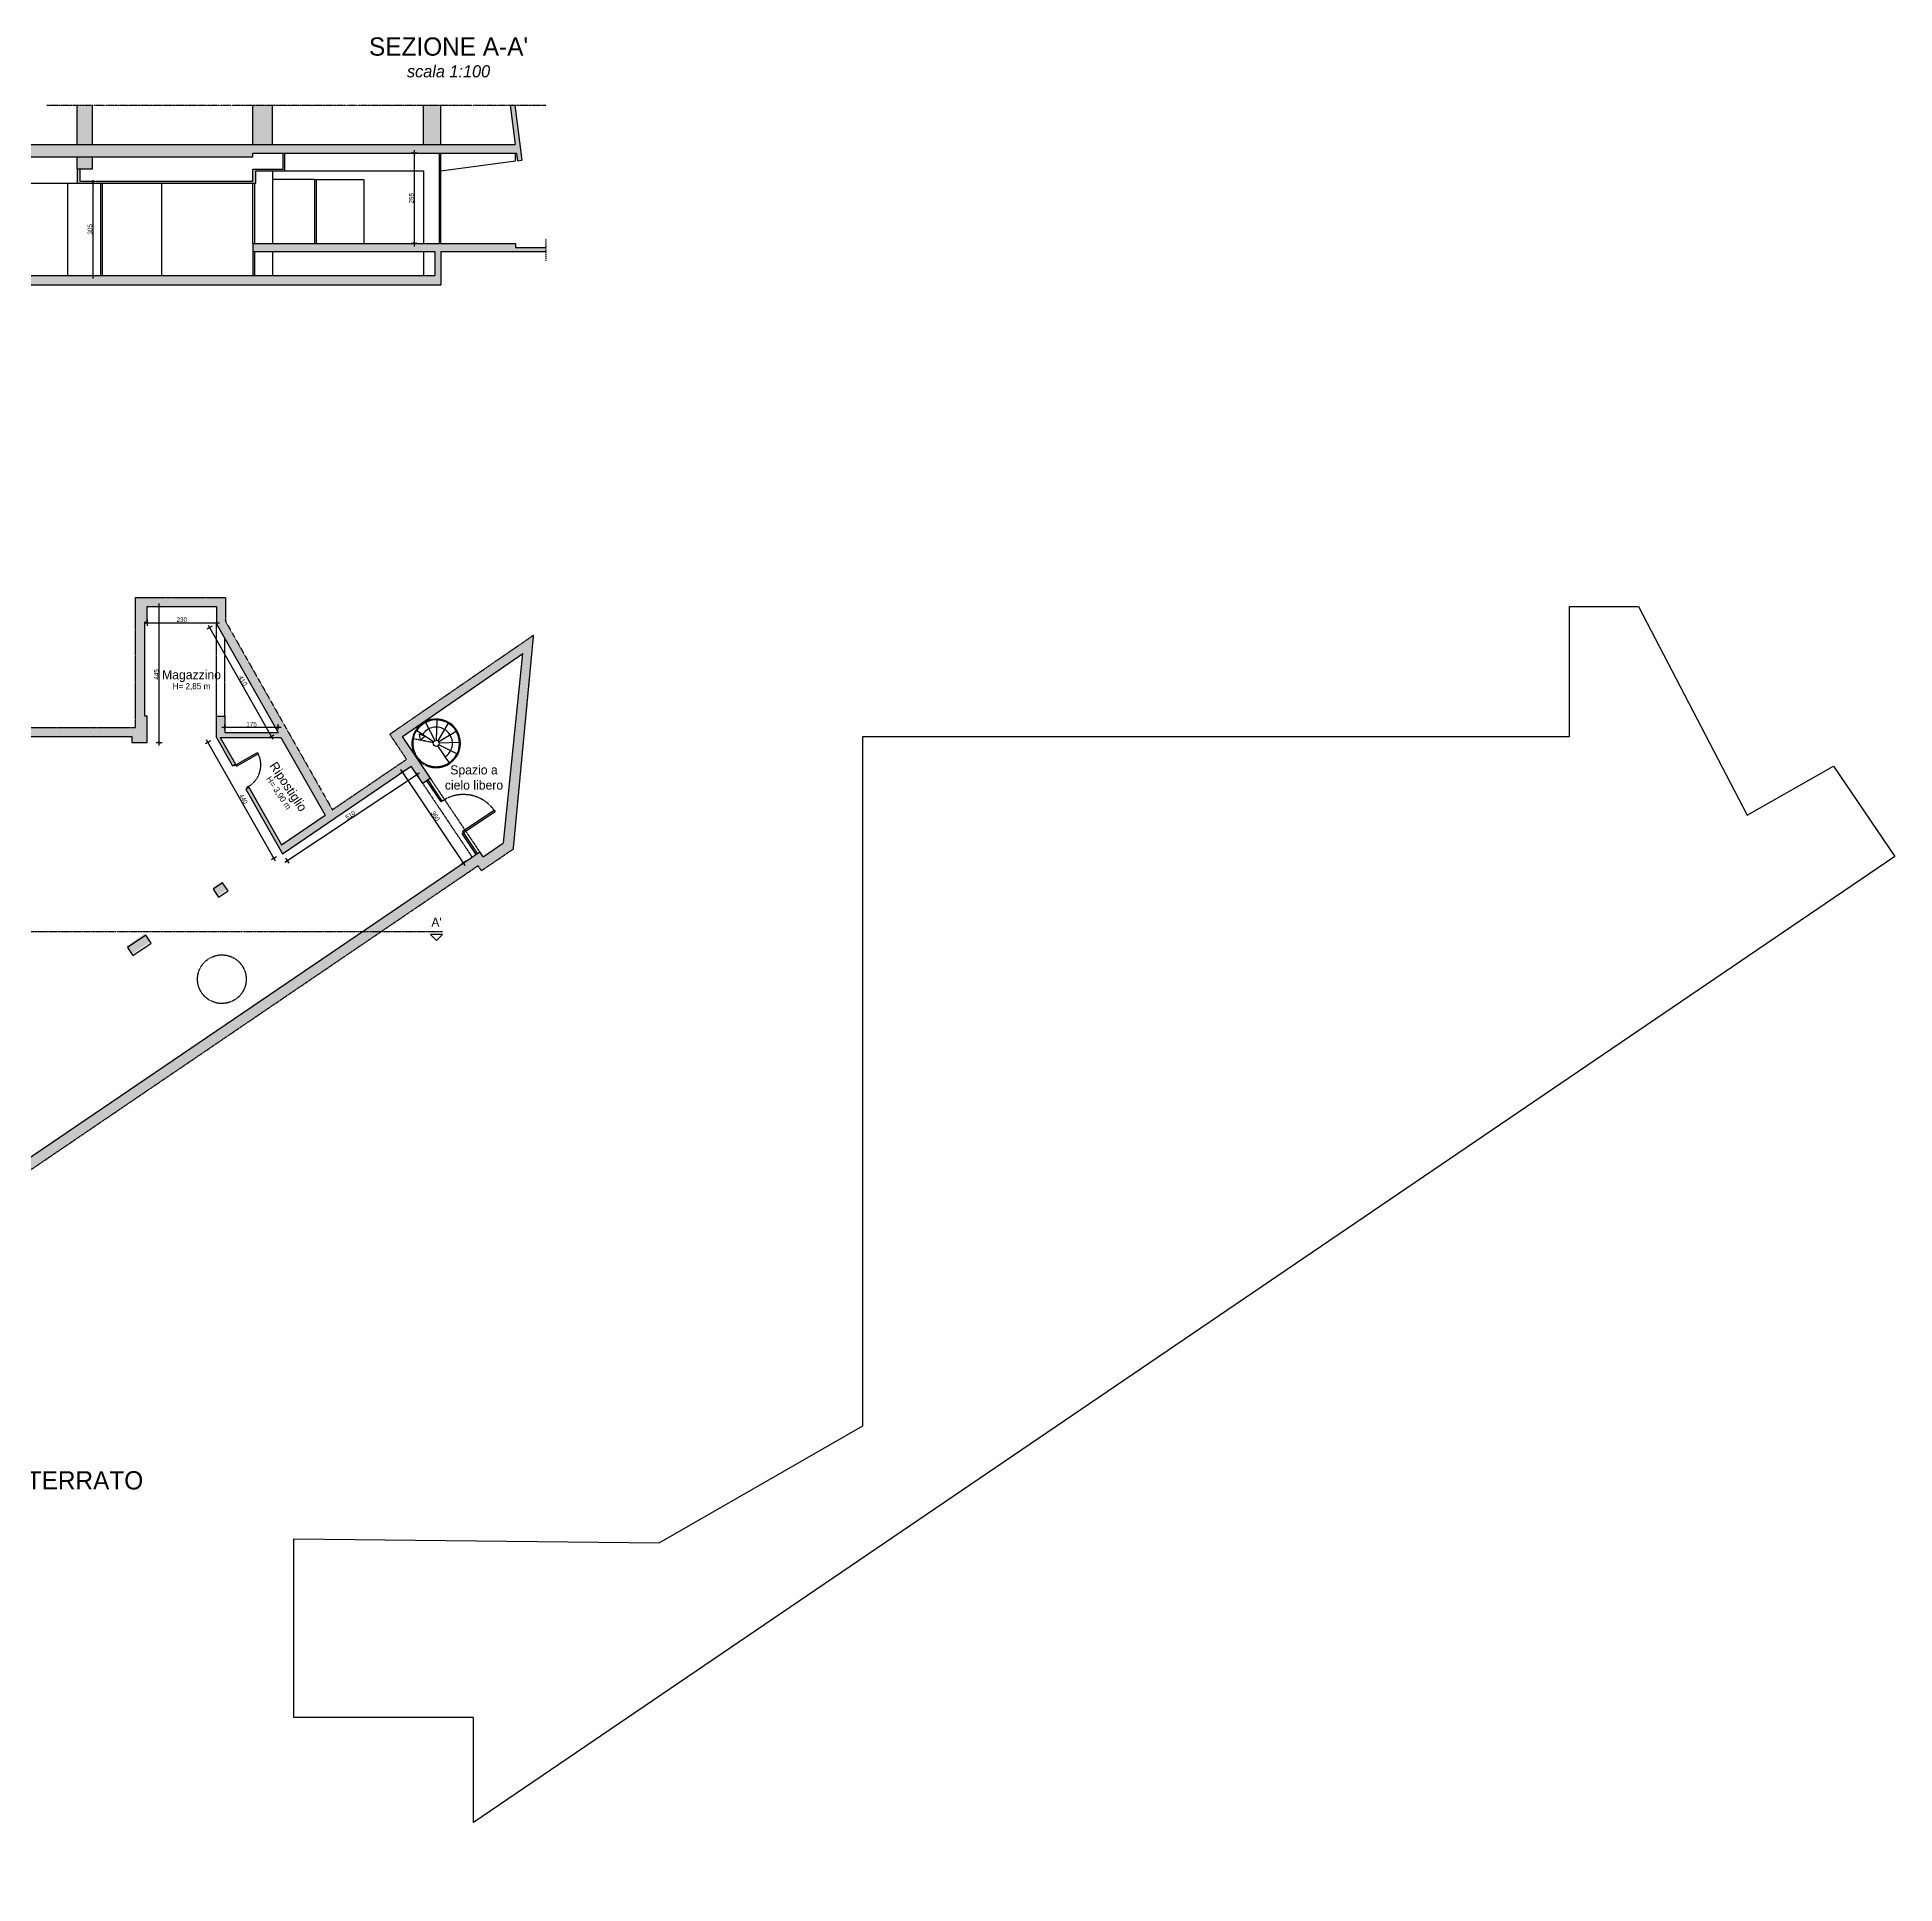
# Model space of a CAD drawing. Header units: millimetres. Extents: x 515 to 43442, y -1882 to 9936.
# Drawn here: x 37328 to 43442, y 76 to 6153 of the extents above; entities that cross this region are included whole.
import ezdxf

# ---------------------------------------------------------------- set-up
doc = ezdxf.new("R2010")
doc.units = ezdxf.units.MM
doc.linetypes.add('35', pattern=[1.5, 0.5, -0.25, 0.5, -0.25])
doc.linetypes.add('DASHDOT2', pattern=[0.5, 0.25, -0.125, 0, -0.125])
doc.layers.get('Defpoints').update_dxf_attribs({"color": 31})
for name, color, linetype in [('CAMP', 5, 'Continuous'), ('INF', 8, 'Continuous'), ('Interni S', 2, 'Continuous'), ('Linee di sezione', 7, 'Continuous'), ('PROS', 9, 'Continuous'), ('Q_100_ESECUTIVO', 3, 'Continuous'), ('SEZ', 170, 'Continuous'), ('Testi', 7, 'Continuous'), ('VOLTE', 8, 'Continuous')]:
    doc.layers.add(name, color=color, linetype=linetype)
doc.layers.add('CAMP sez', color=9, linetype='Continuous', lineweight=15, true_color=0xbdbdbd)
doc.styles.add('T_ESE_q100', font='bahnschrift.ttf', dxfattribs={"height": 15})
doc.dimstyles.new('Quote al 100 arrotondate', dxfattribs={"dimscale": 0, "dimtxt": 15, "dimasz": 8, "dimexe": 10, "dimexo": 10, "dimgap": 2, "dimtad": 1, "dimdec": 0, "dimrnd": 5, "dimzin": 0, "dimdsep": 46, "dimtxsty": 'T_ESE_q100', "dimblk": 'ARCHTICK', "dimcen": 0.09, "dimdle": 10, "dimadec": 0, "dimazin": 0, "dimtfac": 1, "dimtdec": 0, "dimtofl": 0, "dimtmove": 2, "dimatfit": 3, "dimldrblk": 'ARCHTICK', "dimfxl": 10, "dimfxlon": 1, "dimtolj": 1, "dimtzin": 0, "dimlwd": -1, "dimlwe": -1, "dimarcsym": 0})

# ---------------------------------------------------------------- blocks, each defined once
blk = doc.blocks.new('_ArchTick')
at = {"color": 0, "linetype": 'ByBlock', "const_width": 0.15}
blk.add_lwpolyline([(-0.5, -0.5), (0.5, 0.5)], dxfattribs=at)
blk = doc.blocks.new('*D64')
at = {"layer": 'Defpoints', "color": 0, "transparency": 16777216}
for p in [(38569.2, 5771.4), (38599.8, 5771.4), (38599.8, 5474.4)]:
    blk.add_point(p, dxfattribs=at)
at = {"layer": 'Q_100_ESECUTIVO', "color": 0, "transparency": 16777216}
for p, q in [((38579.2, 5771.4), (38559.2, 5771.4)), ((38569.2, 5464.4), (38569.2, 5781.4)), ((38579.2, 5474.4), (38559.2, 5474.4))]:
    blk.add_line(p, q, dxfattribs=at)
at = {"layer": 'Q_100_ESECUTIVO', "color": 0, "transparency": 16777216, "xscale": 8, "yscale": 8, "zscale": 8}
for p, rotation in [((38569.2, 5771.4), 90), ((38569.2, 5474.4), 270)]:
    blk.add_blockref('_ArchTick', p, dxfattribs=dict(at, rotation=rotation))
at = {"layer": 'Q_100_ESECUTIVO', "color": 0, "transparency": 16777216, "insert": (38559.5, 5622.9), "char_height": 15, "attachment_point": 5, "rotation": 90, "style": 'T_ESE_q100'}
blk.add_mtext('\\A1;295', dxfattribs=at)
blk = doc.blocks.new('*D65')
at = {"layer": 'Defpoints', "color": 0, "transparency": 16777216}
for p in [(37459.8, 5672.4), (37427.8, 5368.4), (37511.3, 5368.4)]:
    blk.add_point(p, dxfattribs=at)
at = {"layer": 'Q_100_ESECUTIVO', "color": 0, "transparency": 16777216}
for p, q in [((37501.3, 5672.4), (37521.3, 5672.4)), ((37511.3, 5682.4), (37511.3, 5358.4)), ((37501.3, 5368.4), (37521.3, 5368.4))]:
    blk.add_line(p, q, dxfattribs=at)
at = {"layer": 'Q_100_ESECUTIVO', "color": 0, "transparency": 16777216, "xscale": 8, "yscale": 8, "zscale": 8}
for p, rotation in [((37511.3, 5672.4), 90), ((37511.3, 5368.4), 270)]:
    blk.add_blockref('_ArchTick', p, dxfattribs=dict(at, rotation=rotation))
at = {"layer": 'Q_100_ESECUTIVO', "color": 0, "transparency": 16777216, "insert": (37501.6, 5520.4), "char_height": 15, "attachment_point": 5, "rotation": 90, "style": 'T_ESE_q100'}
blk.add_mtext('\\A1;305', dxfattribs=at)
blk = doc.blocks.new('*D63')
at = {"layer": 'Defpoints', "color": 0, "transparency": 16777216}
for p in [(38530.1, 3734.3), (38559.2, 3753.9), (38759.8, 3454.9)]:
    blk.add_point(p, dxfattribs=at)
at = {"layer": 'Q_100_ESECUTIVO', "color": 0, "transparency": 16777216}
for p, q in [((38538.4, 3739.9), (38521.8, 3728.8)), ((38736.3, 3427.1), (38524.6, 3742.7)), ((38739.1, 3441), (38722.4, 3429.8))]:
    blk.add_line(p, q, dxfattribs=at)
at = {"layer": 'Q_100_ESECUTIVO', "color": 0, "transparency": 16777216, "xscale": 8, "yscale": 8, "zscale": 8}
for p, rotation in [((38530.1, 3734.3), 123.8648941300204), ((38730.8, 3435.4), 303.8648941300205)]:
    blk.add_blockref('_ArchTick', p, dxfattribs=dict(at, rotation=rotation))
at = {"layer": 'Q_100_ESECUTIVO', "color": 0, "transparency": 16777216, "insert": (38638.5, 3590.3), "char_height": 15, "attachment_point": 5, "rotation": 303.86489, "style": 'T_ESE_q100'}
blk.add_mtext('\\A1;360', dxfattribs=at)
blk = doc.blocks.new('*D24')
at = {"layer": 'Defpoints', "color": 0, "transparency": 16777216}
for p in [(38562.4, 3749.2), (38577.5, 3726.5), (38135.8, 3466.1)]:
    blk.add_point(p, dxfattribs=at)
at = {"layer": 'Q_100_ESECUTIVO', "color": 0, "transparency": 16777216}
for p, q in [((38142.5, 3437.8), (38585.8, 3732)), ((38571.9, 3734.8), (38583, 3718.1)), ((38145.3, 3451.7), (38156.4, 3435))]:
    blk.add_line(p, q, dxfattribs=at)
at = {"layer": 'Q_100_ESECUTIVO', "color": 0, "transparency": 16777216, "xscale": 8, "yscale": 8, "zscale": 8}
for p, rotation in [((38577.5, 3726.5), 33.57348692198662), ((38150.9, 3443.3), 213.5734869219866)]:
    blk.add_blockref('_ArchTick', p, dxfattribs=dict(at, rotation=rotation))
at = {"layer": 'Q_100_ESECUTIVO', "color": 0, "transparency": 16777216, "insert": (38358.8, 3593), "char_height": 15, "attachment_point": 5, "rotation": 33.57349, "style": 'T_ESE_q100'}
blk.add_mtext('\\A1;510', dxfattribs=at)
blk = doc.blocks.new('*D55')
at = {"layer": 'Defpoints', "color": 0, "transparency": 16777216}
for p in [(37889.6, 3832.2), (37917.9, 3848.4), (38135.4, 3466.8)]:
    blk.add_point(p, dxfattribs=at)
at = {"layer": 'Q_100_ESECUTIVO', "color": 0, "transparency": 16777216}
for p, q in [((37898.3, 3837.2), (37880.9, 3827.3)), ((38112, 3441.9), (37884.7, 3840.9)), ((38115.8, 3455.6), (38098.4, 3445.7))]:
    blk.add_line(p, q, dxfattribs=at)
at = {"layer": 'Q_100_ESECUTIVO', "color": 0, "transparency": 16777216, "xscale": 8, "yscale": 8, "zscale": 8}
for p, rotation in [((37889.6, 3832.2), 119.6758918305687), ((38107.1, 3450.6), 299.6758918305688)]:
    blk.add_blockref('_ArchTick', p, dxfattribs=dict(at, rotation=rotation))
at = {"layer": 'Q_100_ESECUTIVO', "color": 0, "transparency": 16777216, "insert": (38006.7, 3646.2), "char_height": 15, "attachment_point": 5, "rotation": 299.67589, "style": 'T_ESE_q100'}
blk.add_mtext('\\A1;440', dxfattribs=at)
blk = doc.blocks.new('*D56')
at = {"layer": 'Defpoints', "color": 0, "transparency": 16777216}
for p in [(37689.9, 4279.4), (37729.6, 4279.4), (37689.9, 3832.4)]:
    blk.add_point(p, dxfattribs=at)
at = {"layer": 'Q_100_ESECUTIVO', "color": 0, "transparency": 16777216}
for p, q in [((37729.6, 3822.4), (37729.6, 4289.4)), ((37719.6, 4279.4), (37739.6, 4279.4)), ((37719.6, 3832.4), (37739.6, 3832.4))]:
    blk.add_line(p, q, dxfattribs=at)
at = {"layer": 'Q_100_ESECUTIVO', "color": 0, "transparency": 16777216, "xscale": 8, "yscale": 8, "zscale": 8}
for p, rotation in [((37729.6, 4279.4), 90), ((37729.6, 3832.4), 270)]:
    blk.add_blockref('_ArchTick', p, dxfattribs=dict(at, rotation=rotation))
at = {"layer": 'Q_100_ESECUTIVO', "color": 0, "transparency": 16777216, "insert": (37720.1, 4055.9), "char_height": 15, "attachment_point": 5, "rotation": 90, "style": 'T_ESE_q100'}
blk.add_mtext('\\A1;445', dxfattribs=at)
blk = doc.blocks.new('*D57')
at = {"layer": 'Defpoints', "color": 0, "transparency": 16777216}
for p in [(37689.9, 4279.4), (37917.9, 4279.4), (37917.9, 4226.2)]:
    blk.add_point(p, dxfattribs=at)
at = {"layer": 'Q_100_ESECUTIVO', "color": 0, "transparency": 16777216}
for p, q in [((37679.9, 4226.2), (37927.9, 4226.2)), ((37689.9, 4236.2), (37689.9, 4216.2)), ((37917.9, 4236.2), (37917.9, 4216.2))]:
    blk.add_line(p, q, dxfattribs=at)
at = {"layer": 'Q_100_ESECUTIVO', "color": 0, "transparency": 16777216, "xscale": 8, "yscale": 8, "zscale": 8, "rotation": 180}
blk.add_blockref('_ArchTick', (37689.9, 4226.2), dxfattribs=at)
at = {"layer": 'Q_100_ESECUTIVO', "color": 0, "transparency": 16777216, "xscale": 8, "yscale": 8, "zscale": 8}
blk.add_blockref('_ArchTick', (37917.9, 4226.2), dxfattribs=at)
at = {"layer": 'Q_100_ESECUTIVO', "color": 0, "transparency": 16777216, "insert": (37803.9, 4235.9), "char_height": 15, "attachment_point": 5, "style": 'T_ESE_q100'}
blk.add_mtext('\\A1;230', dxfattribs=at)
blk = doc.blocks.new('*D58')
at = {"layer": 'Defpoints', "color": 0, "transparency": 16777216}
for p in [(37945.9, 3864.4), (38120.9, 3882.7), (38120.9, 3864.4)]:
    blk.add_point(p, dxfattribs=at)
at = {"layer": 'Q_100_ESECUTIVO', "color": 0, "transparency": 16777216}
for p, q in [((37935.9, 3882.7), (38130.9, 3882.7)), ((37945.9, 3874.4), (37945.9, 3892.7)), ((38120.9, 3874.4), (38120.9, 3892.7))]:
    blk.add_line(p, q, dxfattribs=at)
at = {"layer": 'Q_100_ESECUTIVO', "color": 0, "transparency": 16777216, "xscale": 8, "yscale": 8, "zscale": 8, "rotation": 180}
blk.add_blockref('_ArchTick', (37945.9, 3882.7), dxfattribs=at)
at = {"layer": 'Q_100_ESECUTIVO', "color": 0, "transparency": 16777216, "xscale": 8, "yscale": 8, "zscale": 8}
blk.add_blockref('_ArchTick', (38120.9, 3882.7), dxfattribs=at)
at = {"layer": 'Q_100_ESECUTIVO', "color": 0, "transparency": 16777216, "insert": (38033.4, 3892.3), "char_height": 15, "attachment_point": 5, "style": 'T_ESE_q100'}
blk.add_mtext('\\A1;175', dxfattribs=at)
blk = doc.blocks.new('*D59')
at = {"layer": 'Defpoints', "color": 0, "transparency": 16777216}
for p in [(37917.9, 4222.4), (38120.9, 3864.4), (38098, 3851.4)]:
    blk.add_point(p, dxfattribs=at)
at = {"layer": 'Q_100_ESECUTIVO', "color": 0, "transparency": 16777216}
for p, q in [((37903.7, 4214.3), (37886.4, 4204.4)), ((37890.1, 4218.1), (38103, 3842.7)), ((38106.7, 3856.3), (38089.3, 3846.4))]:
    blk.add_line(p, q, dxfattribs=at)
at = {"layer": 'Q_100_ESECUTIVO', "color": 0, "transparency": 16777216, "xscale": 8, "yscale": 8, "zscale": 8}
for p, rotation in [((37895.1, 4209.4), 119.5521224399988), ((38098, 3851.4), 299.5521224399989)]:
    blk.add_blockref('_ArchTick', p, dxfattribs=dict(at, rotation=rotation))
at = {"layer": 'Q_100_ESECUTIVO', "color": 0, "transparency": 16777216, "insert": (38005, 4035.1), "char_height": 15, "attachment_point": 5, "rotation": 299.55212, "style": 'T_ESE_q100'}
blk.add_mtext('\\A1;410', dxfattribs=at)

msp = doc.modelspace()

# ---------------------------------------------------------------- hatches: boundary and pattern name
at = {"layer": 'CAMP sez'}
h = msp.add_hatch(color=256, dxfattribs=at)
h.dxf.hatch_style = 1
h.paths.add_polyline_path([(36877.8, 5759.4), (36869.8, 5759.4), (36869.8, 5680.4), (36777.8, 5680.4), (36777.8, 5672.4), (36877.8, 5672.4)], flags=17)
h.paths.add_polyline_path([(38042.8, 5447.4), (38037.8, 5447.4), (38037.8, 5368.4), (38042.8, 5368.4)], flags=17)
h.paths.add_polyline_path([(36777.8, 5759.4), (36757.8, 5759.4), (36757.8, 5368.4), (36777.8, 5368.4)])
h.paths.add_polyline_path([(38037.8, 5759.4), (38037.8, 5771.4), (38905.2, 5771.4), (38908.5, 5746.3), (38923.4, 5748.3), (38899.7, 5929.4), (38884.6, 5929.4), (38901.5, 5799.4), (33425.6, 5799.4), (33425.6, 5818.4), (33389.4, 5818.4), (33389.4, 5643.4), (33425.6, 5643.4), (33425.6, 5759.4)])
h.paths.add_polyline_path([(33219.9, 5759.4), (33219.9, 5368.4), (33254.5, 5368.4), (33254.5, 5818.4), (33169.9, 5818.4), (33169.9, 5759.4)])
h.paths.add_polyline_path([(38656.8, 5338.4), (38656.8, 5447.4), (39001.8, 5447.4), (39001.8, 5460.4), (38901.8, 5460.4), (38901.8, 5474.4), (38037.8, 5474.4), (38037.8, 5447.4), (38636.8, 5447.4), (38636.8, 5368.4), (33169.9, 5368.4), (33169.9, 5338.4)])
h.paths.add_polyline_path([(34969.3, 5672.4), (35019.3, 5672.4), (35019.3, 5759.4), (34969.3, 5759.4)], flags=17)
h.paths.add_polyline_path([(35542.3, 5759.4), (35492.3, 5759.4), (35492.3, 5672.4), (35542.3, 5672.4)], flags=17)
h.paths.add_polyline_path([(36061.3, 5759.4), (36011.3, 5759.4), (36011.3, 5672.4), (36061.3, 5672.4)], flags=17)
h.paths.add_polyline_path([(36995.8, 5759.4), (36995.8, 5672.4), (37045.8, 5672.4), (37045.8, 5759.4)], flags=17)
h.paths.add_polyline_path([(36586.3, 5759.4), (36536.3, 5759.4), (36536.3, 5672.4), (36586.3, 5672.4)], flags=17)
h.paths.add_polyline_path([(37509.8, 5759.4), (37459.8, 5759.4), (37459.8, 5719.4), (37509.8, 5719.4)], flags=16)
h.paths.add_polyline_path([(37509.8, 5799.4), (37509.8, 5929.4), (37459.8, 5929.4), (37459.8, 5799.4)], flags=16)
h.paths.add_polyline_path([(38102.8, 5929.4), (38037.8, 5929.4), (38037.8, 5799.4), (38102.8, 5799.4)], flags=17)
h.paths.add_polyline_path([(38656.8, 5929.4), (38599.8, 5929.4), (38599.8, 5799.4), (38656.8, 5799.4)], flags=17)
h.paths.add_polyline_path([(38137.8, 5718.4), (38037.8, 5718.4), (38037.8, 5679.4), (37467.8, 5679.4), (37467.8, 5719.4), (37459.8, 5719.4), (37459.8, 5672.4), (38047.8, 5672.4), (38047.8, 5713.4), (38142.8, 5713.4), (38142.8, 5771.4), (38137.8, 5771.4)], flags=17)
h = msp.add_hatch(color=256, dxfattribs=at)
h.dxf.hatch_style = 1
h.paths.add_polyline_path([(35363.9, 1722.4), (35343.9, 1722.4), (35343.9, 1592.8), (35120.7, 1441.1), (35132, 1424.5), (35363.9, 1582.2)], flags=17)
h.paths.add_polyline_path([(35099.7, 1402.6), (35088.4, 1419.3), (34693.9, 1220.7), (34693.9, 1198.4)], flags=17)
h.paths.add_polyline_path([(34693.9, 1271.4), (34579.9, 1271.4), (34579.9, 1244.4), (34584.9, 1244.4), (34584.9, 1225.4), (34579.9, 1225.4), (34579.9, 1198.4), (34693.9, 1198.4)], flags=17)
h.paths.add_polyline_path([(34693.9, 2843.4), (34579.9, 2843.4), (34579.9, 2816.4), (34584.9, 2816.4), (34584.9, 2797.4), (34579.9, 2797.4), (34579.9, 2770.4), (34693.9, 2770.4)], flags=17)
h.paths.add_polyline_path([(34693.9, 2319.4), (34579.9, 2319.4), (34579.9, 2292.4), (34584.9, 2292.4), (34584.9, 2273.4), (34579.9, 2273.4), (34579.9, 2246.4), (34693.9, 2246.4)], flags=17)
h.paths.add_polyline_path([(34693.9, 1795.4), (34579.9, 1795.4), (34579.9, 1768.4), (34584.9, 1768.4), (34584.9, 1749.4), (34579.9, 1749.4), (34579.9, 1722.4), (34693.9, 1722.4)], flags=17)
h.paths.add_polyline_path([(35363.9, 1895.9), (35343.9, 1895.9), (35343.9, 1742.4), (34693.9, 1742.4), (34693.9, 1722.4), (35363.9, 1722.4)], flags=17)
h.paths.add_polyline_path([(35363.9, 2419.9), (35343.9, 2419.9), (35343.9, 2145.9), (35363.9, 2145.9)], flags=17)
h.paths.add_polyline_path([(35363.9, 3851.4), (35343.9, 3851.4), (35343.9, 3607.9), (35363.9, 3607.9)], flags=17)
h.paths.add_polyline_path([(35363.9, 3357.9), (35343.9, 3357.9), (35343.9, 3193.9), (35363.9, 3193.9)], flags=17)
h.paths.add_polyline_path([(35363.9, 2943.9), (35343.9, 2943.9), (35343.9, 2669.9), (35363.9, 2669.9)], flags=17)
h.paths.add_polyline_path([(34083.9, 3674.4), (33464.9, 3674.4), (33464.9, 3663.4), (33915.9, 3663.4), (33915.9, 3463.4), (33825.9, 3463.4), (33825.9, 3460.4), (33910.9, 3460.4), (33910.9, 3454.4), (33825.9, 3454.4), (33825.9, 3451.4), (33915.9, 3451.4), (33915.9, 3309.4), (33825.9, 3309.4), (33825.9, 3304.9), (33915.9, 3304.9), (33915.9, 3298.9), (33825.9, 3298.9), (33825.9, 3294.4), (33925.9, 3294.4), (33925.9, 3357.4), (34018.9, 3357.4), (34018.9, 3367.4), (33925.9, 3367.4), (33925.9, 3515.4), (33928.9, 3515.4), (33928.9, 3526.4), (33925.9, 3526.4), (33925.9, 3663.4), (34072.9, 3663.4), (34072.9, 3526.4), (34003.9, 3526.4), (34003.9, 3515.4), (34072.9, 3515.4), (34072.9, 3506.4), (34078.9, 3506.4), (34078.9, 3511.4), (34083.9, 3511.4)], flags=17)
h.paths.add_polyline_path([(33735.9, 3463.4), (33710.9, 3463.4), (33710.9, 3663.4), (33695.9, 3663.4), (33695.9, 3414.1), (33711, 3414.2), (33698.9, 3414.6), (33710.9, 3414.1), (33710.9, 3451.4), (33735.9, 3451.4)], flags=16)
h.paths.add_polyline_path([(33715.4, 4657.4), (33695.4, 4657.4), (33695.4, 4259.4), (33715.4, 4259.4)], flags=17)
h.paths.add_polyline_path([(33735.4, 4259.4), (33675.4, 4259.4), (33675.4, 4239.4), (33735.4, 4239.4)], flags=17)
h.paths.add_polyline_path([(33585.4, 4259.4), (33472.9, 4259.4), (33472.9, 4239.4), (33585.4, 4239.4)], flags=17)
h.paths.add_polyline_path([(33852.9, 4259.4), (33825.4, 4259.4), (33825.4, 4239.4), (33852.9, 4239.4)], flags=17)
h.paths.add_polyline_path([(33254.9, 682.4), (32919.9, 682.4), (32919.9, 647.4), (33219.9, 647.4), (33219.9, 489.5), (33254.9, 489.5), (33254.9, 557.4), (33257.9, 557.4), (33257.9, 567.4), (33254.9, 567.4)])
h.paths.add_polyline_path([(34693.9, 3367.4), (34579.9, 3367.4), (34579.9, 3340.4), (34584.9, 3340.4), (34584.9, 3321.4), (34579.9, 3321.4), (34579.9, 3294.4), (34693.9, 3294.4)], flags=17)
h.paths.add_polyline_path([(34112.9, 3669.4), (34107.9, 3669.4), (34107.9, 3674.4), (34083.9, 3674.4), (34083.9, 3660.4), (34112.9, 3660.4)], flags=17)
h.paths.add_polyline_path([(37935.3, 3374.5), (37903.9, 3353.2), (37921.8, 3326.7), (37953.3, 3348.1)], flags=17)
h.paths.add_polyline_path([(37700.2, 3176.1), (37682.2, 3202.5), (37621.8, 3161.5), (37639.8, 3135)], flags=17)
h.paths.add_polyline_path([(37158.9, 2839.4), (37095.9, 2839.4), (37095.9, 2759.4), (37161.3, 2803.8)], flags=17)
h.paths.add_polyline_path([(36635.9, 2839.4), (36572.9, 2839.4), (36572.9, 2767.4), (36635.9, 2767.4)], flags=17)
h.paths.add_polyline_path([(36609.5, 2469.9), (36577.3, 2448), (36596.4, 2419.8), (36628.7, 2441.8)], flags=17)
h.paths.add_polyline_path([(36106.4, 2086.8), (36087.3, 2114.9), (36055, 2093), (36074.1, 2064.9)], flags=17)
h.paths.add_polyline_path([(35591.9, 1793.4), (35528.9, 1793.4), (35528.9, 1694.4), (35591.9, 1732.4)], flags=17)
h.paths.add_polyline_path([(35132, 1424.5), (35112.8, 1452.7), (35080.6, 1430.7), (35099.7, 1402.6)], flags=17)
h.paths.add_polyline_path([(34106.9, 1209.4), (34083.9, 1209.4), (34083.9, 1198.4), (34106.9, 1198.4)], flags=17)
h.paths.add_polyline_path([(34083.9, 1271.4), (34018.9, 1271.4), (34018.9, 1244.4), (34023.9, 1244.4), (34023.9, 1225.4), (34018.9, 1225.4), (34018.9, 1198.4), (34083.9, 1198.4), (34083.9, 1209.4)], flags=17)
h.paths.add_polyline_path([(34018.9, 1211.4), (33521.9, 1211.4), (33521.9, 1198.4), (34018.9, 1198.4)], flags=17)
h.paths.add_polyline_path([(33521.9, 1225.4), (33516.9, 1225.4), (33516.9, 1244.4), (33521.9, 1244.4), (33521.9, 1271.4), (33464.9, 1271.4), (33464.9, 1198.4), (33521.9, 1198.4)], flags=17)
h.paths.add_polyline_path([(33516.9, 1768.4), (33521.9, 1768.4), (33521.9, 1795.4), (33464.9, 1795.4), (33464.9, 1722.4), (33521.9, 1722.4), (33521.9, 1749.4), (33516.9, 1749.4)], flags=17)
h.paths.add_polyline_path([(34083.9, 1795.4), (34018.9, 1795.4), (34018.9, 1768.4), (34023.9, 1768.4), (34023.9, 1749.4), (34018.9, 1749.4), (34018.9, 1722.4), (34083.9, 1722.4)], flags=17)
edge = h.paths.add_edge_path(flags=17)
edge.add_arc((34083.9, 2282.9), 218, 270, 282.45894, ccw=False)
edge.add_line((34083.9, 2064.9), (34083.9, 2047.9))
edge.add_arc((34083.9, 2282.9), 235, 270, 282.45894)
edge.add_line((34134.6, 2053.4), (34131, 2070))
edge = h.paths.add_edge_path(flags=17)
edge.add_line((34083.9, 2321.4), (33999.8, 2321.4))
edge.add_arc((34083.9, 2282.9), 92.5, 155.40407, 204.59593)
edge.add_line((33999.8, 2244.4), (34083.9, 2244.4))
edge.add_line((34083.9, 2244.4), (34083.9, 2321.4))
h.paths.add_polyline_path([(33516.9, 2292.4), (33521.9, 2292.4), (33521.9, 2319.4), (33464.9, 2319.4), (33464.9, 2246.4), (33521.9, 2246.4), (33521.9, 2273.4), (33516.9, 2273.4)], flags=17)
edge = h.paths.add_edge_path(flags=17)
edge.add_arc((34083.9, 2282.9), 235, 77.54106, 90)
edge.add_line((34083.9, 2517.9), (34083.9, 2500.9))
edge.add_arc((34083.9, 2282.9), 218, 77.54106, 90, ccw=False)
edge.add_line((34131, 2495.7), (34134.6, 2512.3))
h.paths.add_polyline_path([(34083.9, 2843.4), (34018.9, 2843.4), (34018.9, 2816.4), (34023.9, 2816.4), (34023.9, 2797.4), (34018.9, 2797.4), (34018.9, 2770.4), (34083.9, 2770.4)], flags=17)
h.paths.add_polyline_path([(33521.9, 2843.4), (33464.9, 2843.4), (33464.9, 2770.4), (33521.9, 2770.4), (33521.9, 2797.4), (33516.9, 2797.4), (33516.9, 2816.4), (33521.9, 2816.4)], flags=17)
h.paths.add_polyline_path([(33521.9, 3367.4), (33464.9, 3367.4), (33464.9, 3294.4), (33521.9, 3294.4), (33521.9, 3321.4), (33516.9, 3321.4), (33516.9, 3340.4), (33521.9, 3340.4)], flags=16)
h.paths.add_polyline_path([(34083.9, 3367.4), (34018.9, 3367.4), (34018.9, 3357.4), (34018.9, 3294.4), (34083.9, 3294.4)], flags=16)
h.paths.add_polyline_path([(33997.9, 4307.4), (33978.9, 4307.4), (33978.9, 4328.4), (33957.9, 4307.4), (33967.9, 4307.4), (33852.9, 4307.4), (33852.9, 3908.4), (33971.9, 3908.4), (33971.9, 3815.4), (34024.9, 3815.4), (34024.9, 3826.4), (33998.9, 3826.4), (33998.9, 3924.4), (33867.9, 3924.4), (33867.9, 4290.4), (33970.9, 4290.4), (33970.9, 4236.4), (34326.9, 4236.4), (34326.9, 4247.4), (33997.9, 4247.4)], flags=17)
h.paths.add_polyline_path([(35591.9, 2839.4), (35528.9, 2839.4), (35528.9, 2767.4), (35591.9, 2767.4)], flags=17)
h.paths.add_polyline_path([(33477.9, 1198.4), (33477.9, 1173.4), (33491.9, 1173.4), (33491.9, 1198.4)], flags=17)
h.paths.add_polyline_path([(34083.9, 3367.4), (34083.9, 3426.4), (34078.9, 3426.4), (34078.9, 3431.4), (34072.9, 3431.4), (34072.9, 3367.4)], flags=16)
h.paths.add_polyline_path([(33997.9, 4657.4), (34494.9, 4657.4), (34494.9, 4247.4), (34416.9, 4247.4), (34416.9, 4236.4), (34494.9, 4236.4), (34494.9, 3869.4), (34472.9, 3869.4), (34472.9, 3826.4), (34106.9, 3826.4), (34106.9, 3815.4), (34472.9, 3815.4), (34472.9, 3787.4), (34483.9, 3787.4), (34483.9, 3815.4), (34796.9, 3815.4), (34796.9, 3674.4), (34483.9, 3674.4), (34483.9, 3701.4), (34472.9, 3701.4), (34472.9, 3674.4), (34237.9, 3674.4), (34237.9, 3669.4), (34232.9, 3669.4), (34232.9, 3660.4), (34816.9, 3660.4), (34816.9, 3757.4), (35125.9, 3757.4), (35125.9, 3851.4), (35549.9, 3851.4), (35549.9, 3832.4), (35576.9, 3832.4), (35576.9, 3851.4), (36593.9, 3851.4), (36593.9, 3832.4), (36620.9, 3832.4), (36620.9, 3851.4), (37638.9, 3851.4), (37638.9, 3832.4), (37689.9, 3832.4), (37689.9, 3918.4), (37681.9, 3918.4), (37681.9, 4228.4), (37689.9, 4228.4), (37689.9, 4279.4), (37917.9, 4279.4), (37917.9, 4222.4), (38120.9, 3864.4), (37945.9, 3864.4), (37945.9, 3918.4), (37917.9, 3918.4), (37917.9, 3848.4), (37970.9, 3755.4), (37980.5, 3760.8), (37930.6, 3848.4), (38130, 3848.4), (38275.2, 3592.3), (38132, 3494.9), (38024, 3684.4), (38014.5, 3678.9), (38135.8, 3466.1), (38559.2, 3753.9), (38597.1, 3697.4), (38622, 3714.1), (38529.9, 3851.5), (38926, 4124.3), (38862.2, 3501.6), (38795.2, 3456), (38784.7, 3471.8), (34083.9, 277), (34083.9, 623.4), (33491.9, 623.4), (33491.9, 711.4), (33459.9, 711.4), (33459.9, 599.4), (33464.9, 599.4), (33464.9, 567.4), (33459.9, 567.4), (33347.9, 567.4), (33347.9, 557.4), (33350.9, 557.4), (33350.9, 489.5), (33360.9, 489.5), (33360.9, 563.4), (33459.9, 563.4), (33459.9, 517.4), (33522.9, 517.4), (33522.9, 597.4), (34020.9, 597.4), (34020.9, 549.4), (34058.9, 549.4), (34058.9, 299.4), (33921.7, 299.4), (33921.7, 260.4), (34058.9, 260.4), (34058.9, 212.4), (33921.7, 118.6), (33921.7, 76.2), (34090.9, 191.9), (34090.9, 239.4), (38779.3, 3425.9), (38789.9, 3410.1), (38895.3, 3481.7), (38961.9, 4185.5), (38488.5, 3859.3), (38543.8, 3776.8), (38299.3, 3610.6), (37947.9, 4230.3), (37947.9, 4309.4), (37651.9, 4309.4), (37651.9, 3881.4), (35085.9, 3881.4), (35085.9, 3777.4), (34816.9, 3777.4), (34816.9, 3835.4), (34514.9, 3835.4), (34514.9, 4677.4), (33426.9, 4677.4), (33426.9, 3840.4), (33219.9, 3840.4), (33219.9, 3294.4), (33254.9, 3294.4), (33254.9, 3815.4), (33477.9, 3815.4), (33477.9, 3908.4), (33497.9, 3908.4), (33497.9, 3913.4), (33446.9, 3913.4), (33446.9, 4239.4), (33472.9, 4239.4), (33472.9, 4276.4), (33496.9, 4276.4), (33496.9, 4289.4), (33472.9, 4289.4), (33472.9, 4307.4), (33446.9, 4307.4), (33446.9, 4616.4), (33472.9, 4616.4), (33472.9, 4657.4), (33957.9, 4657.4), (33957.9, 4307.4), (33978.9, 4328.4), (33978.9, 4616.4), (33997.9, 4616.4)])

# ---------------------------------------------------------------- linework, layer by layer
msp.add_lwpolyline([(40044.8, 3851.4), (42370.8, 3851.4), (42370.8, 4279.4), (42598.8, 4279.4), (42956, 3592.3), (43240.1, 3753.9), (43442, 3456.8), (38764.4, 277.7), (38764.4, 624), (38172.4, 624), (38172.4, 1211.4), (39374.8, 1198.4), (40044.8, 1583.2), (40044.8, 3851.4)])
at = {"layer": 'CAMP', "color": 8}
for p, q in [((38651.8, 5474.4), (38651.8, 5771.4)), ((38656.8, 5474.4), (38656.8, 5771.4))]:
    msp.add_line(p, q, dxfattribs=at)
at = {"layer": 'INF'}
for p, q in [((38901.8, 5745.4), (38901.8, 5771.4)), ((38102.8, 5713.4), (38102.8, 5474.4)), ((38142.8, 5713.4), (38599.8, 5713.4)), ((38599.8, 5713.4), (38599.8, 5474.4)), ((38656.8, 5713.4), (38901.8, 5745.4)), ((37045.8, 5672.4), (37459.8, 5672.4)), ((37427.8, 5672.4), (37427.8, 5368.4)), ((38102.8, 5447.4), (38102.8, 5368.4)), ((38599.8, 5447.4), (38599.8, 5368.4)), ((38576.9, 3871.7), (38632.8, 3834.8)), ((38603.9, 3852.7), (38585.2, 3859.4)), ((38585.2, 3859.4), (38588.6, 3839.7)), ((38588.6, 3839.7), (38603.9, 3852.7)), ((38605.4, 3897.5), (38636.5, 3838.1)), ((38642.9, 3906.2), (38641.4, 3839.3)), ((38680, 3895.7), (38646.2, 3837.9)), ((38707.3, 3868.6), (38649.7, 3834.4)), ((37982, 3758.2), (38053.2, 3798.8)), ((37984.4, 3753.9), (38055.7, 3794.5)), ((38053.2, 3798.8), (38055.7, 3794.5)), ((38685.7, 3762.8), (38646.7, 3821)), ((38709.6, 3794.1), (38650, 3824.7)), ((38718.1, 3831.7), (38651.1, 3829.6)), ((37976.1, 3758.4), (37977.6, 3755.8)), ((37977.6, 3755.8), (37982, 3758.2)), ((37980.5, 3760.8), (37982, 3758.2)), ((37982, 3758.2), (37984.4, 3753.9)), ((38022.6, 3687), (38018.2, 3684.5)), ((38019.7, 3681.9), (38018.2, 3684.5)), ((38024, 3684.4), (38022.6, 3687)), ((38657.2, 3636.6), (38610.4, 3706.3)), ((38661.3, 3639.4), (38614.6, 3709.1)), ((38661.3, 3639.4), (38657.2, 3636.6)), ((38728.2, 3539.8), (38832, 3609.4)), ((38832, 3609.4), (38834.8, 3605.3)), ((38731, 3535.6), (38834.8, 3605.3)), ((38731, 3535.6), (38726.8, 3532.8)), ((38773.1, 3463.9), (38726.8, 3532.8)), ((38728.2, 3539.8), (38731, 3535.6)), ((38777.2, 3466.7), (38731, 3535.6))]:
    msp.add_line(p, q, dxfattribs=at)
for radius, end in [(80, 168.71919), (77, 168.71919), (53.5, 150.03668)]:
    msp.add_arc((38641.1, 3829.3), radius, 303.86489, end, dxfattribs=at)
at = {"layer": 'Interni S'}
for p, q in [((37737.8, 5368.4), (37737.8, 5672.4)), ((38240.8, 5684.4), (38102.8, 5684.4)), ((38245.8, 5684.4), (38402.8, 5684.4)), ((38402.8, 5684.4), (38402.8, 5474.4))]:
    msp.add_line(p, q, dxfattribs=at)
at = {"layer": 'Linee di sezione', "linetype": 'DASHDOT2'}
msp.add_line((33021.9, 3210.4), (38662.3, 3210.4), dxfattribs=at)
at = {"layer": 'Linee di sezione'}
for p, q in [((38662.3, 3200.4), (38622.3, 3200.4)), ((38622.3, 3200.4), (38642.3, 3180.4)), ((38642.3, 3180.4), (38662.3, 3200.4))]:
    msp.add_line(p, q, dxfattribs=at)
at = {"layer": 'PROS'}
for p, q in [((37536.8, 5672.4), (37536.8, 5368.4)), ((37541.8, 5672.4), (37541.8, 5368.4)), ((38037.8, 5474.4), (38037.8, 5672.4)), ((38042.8, 5672.4), (38042.8, 5474.4)), ((38240.8, 5684.4), (38240.8, 5474.4)), ((38240.8, 5684.4), (38245.8, 5684.4)), ((38245.8, 5684.4), (38245.8, 5474.4))]:
    msp.add_line(p, q, dxfattribs=at)
at = {"layer": 'SEZ', "linetype": 'DASHDOT2'}
for p, q in [((37359.8, 5929.4), (39001.8, 5929.4)), ((38631.3, 3831.2), (38562.7, 3844.9))]:
    msp.add_line(p, q, dxfattribs=at)
at = {"layer": 'SEZ'}
for p, q in [((37459.8, 5799.4), (37459.8, 5929.4)), ((37509.8, 5799.4), (37509.8, 5929.4)), ((38037.8, 5799.4), (38037.8, 5929.4)), ((38102.8, 5799.4), (38102.8, 5929.4)), ((38599.8, 5799.4), (38599.8, 5929.4)), ((38656.8, 5799.4), (38656.8, 5929.4)), ((38884.6, 5929.4), (38901.5, 5799.4)), ((38899.7, 5929.4), (38923.4, 5748.3)), ((33425.6, 5799.4), (38901.5, 5799.4)), ((33425.6, 5759.4), (38037.8, 5759.4)), ((37459.8, 5719.4), (37459.8, 5759.4)), ((37509.8, 5719.4), (37509.8, 5759.4)), ((38037.8, 5771.4), (38905.2, 5771.4)), ((38037.8, 5759.4), (38037.8, 5771.4)), ((38137.8, 5718.4), (38137.8, 5771.4)), ((38142.8, 5713.4), (38142.8, 5771.4)), ((38905.2, 5771.4), (38908.5, 5746.3)), ((38906.8, 5759.4), (38908.5, 5746.3)), ((38908.5, 5746.3), (38923.4, 5748.3)), ((37459.8, 5719.4), (37509.8, 5719.4)), ((37459.8, 5719.4), (37459.8, 5672.4)), ((37467.8, 5719.4), (37467.8, 5679.4)), ((38037.8, 5679.4), (38037.8, 5718.4)), ((38037.8, 5718.4), (38137.8, 5718.4)), ((38047.8, 5672.4), (38047.8, 5713.4)), ((38047.8, 5713.4), (38142.8, 5713.4)), ((37459.8, 5672.4), (38047.8, 5672.4)), ((37467.8, 5679.4), (38037.8, 5679.4)), ((38037.8, 5474.4), (38037.8, 5368.4)), ((38037.8, 5474.4), (38901.8, 5474.4)), ((38037.8, 5447.4), (38636.8, 5447.4)), ((38042.8, 5447.4), (38042.8, 5368.4)), ((38636.8, 5447.4), (38636.8, 5368.4)), ((38656.8, 5447.4), (39001.8, 5447.4)), ((38656.8, 5447.4), (38656.8, 5338.4)), ((38901.8, 5474.4), (38901.8, 5460.4)), ((38901.8, 5460.4), (39001.8, 5460.4)), ((33169.9, 5368.4), (38636.8, 5368.4)), ((33169.9, 5338.4), (38656.8, 5338.4)), ((37681.9, 3918.4), (37681.9, 4228.4)), ((37689.9, 4228.4), (37681.9, 4228.4)), ((37689.9, 4228.4), (37689.9, 4279.4)), ((37689.9, 4279.4), (37917.9, 4279.4)), ((37917.9, 4279.4), (37917.9, 4222.4)), ((37917.9, 4222.4), (38120.9, 3864.4)), ((38529.9, 3851.5), (38926, 4124.3)), ((38862.2, 3501.6), (38926, 4124.3)), ((37689.9, 3918.4), (37681.9, 3918.4)), ((37689.9, 3832.4), (37689.9, 3918.4)), ((37917.9, 3848.4), (37917.9, 3918.4)), ((37917.9, 3918.4), (37945.9, 3918.4)), ((37945.9, 3918.4), (37945.9, 3864.4)), ((37945.9, 3864.4), (38120.9, 3864.4)), ((36620.9, 3851.4), (37638.9, 3851.4)), ((37638.9, 3851.4), (37638.9, 3832.4)), ((37638.9, 3832.4), (37689.9, 3832.4)), ((37917.9, 3848.4), (37970.9, 3755.4)), ((37930.6, 3848.4), (37980.5, 3760.8)), ((37930.6, 3848.4), (38130, 3848.4)), ((38130, 3848.4), (38275.2, 3592.3)), ((38626.3, 3707.8), (38529.9, 3851.5)), ((37970.9, 3755.4), (37980.5, 3760.8)), ((38135.8, 3466.1), (38559.2, 3753.9)), ((38597.1, 3697.4), (38559.2, 3753.9)), ((38014.5, 3678.9), (38024, 3684.4)), ((38014.5, 3678.9), (38135.8, 3466.1)), ((38024, 3684.4), (38132, 3494.9)), ((38622, 3714.1), (38597.1, 3697.4)), ((38132, 3494.9), (38275.2, 3592.3)), ((38795.2, 3456), (38862.2, 3501.6)), ((34083.6, 277.7), (38784.3, 3472.5)), ((38795.2, 3456), (38784.7, 3471.8))]:
    msp.add_line(p, q, dxfattribs=at)
at = {"layer": 'SEZ', "linetype": 'DASHDOT2', "ltscale": 0.5}
msp.add_line((39001.8, 5490.4), (39001.8, 5417.4), dxfattribs=at)
at = {"layer": 'SEZ', "linetype": '35', "ltscale": 0.3}
for p, q in [((37651.9, 3881.4), (37651.9, 4309.4)), ((37651.9, 4309.4), (37947.9, 4309.4)), ((37947.9, 4309.4), (37947.9, 4230.3)), ((37947.9, 4230.3), (38299.3, 3610.6)), ((38488.5, 3859.3), (38961.9, 4185.5)), ((38895.3, 3481.7), (38961.9, 4185.5)), ((35085.9, 3881.4), (37651.9, 3881.4)), ((38543.8, 3776.8), (38488.5, 3859.3)), ((38299.3, 3610.6), (38543.8, 3776.8)), ((34090.6, 240.1), (38779, 3426.6)), ((38789.9, 3410.1), (38779.3, 3425.9)), ((38789.9, 3410.1), (38895.3, 3481.7))]:
    msp.add_line(p, q, dxfattribs=at)
at = {"layer": 'SEZ'}
for points in [[(37956.1, 3343.9), (37938.1, 3370.4), (37906.7, 3349.1), (37924.7, 3322.6)], [(37703, 3171.9), (37685, 3198.4), (37624.6, 3157.4), (37642.6, 3130.9)]]:
    msp.add_lwpolyline(points, close=True, dxfattribs=at)
msp.add_circle((38641.1, 3829.3), 10, dxfattribs=at)
at = {"layer": 'VOLTE', "linetype": '35', "ltscale": 0.3}
for p, q in [((37917.9, 3918.4), (37917.9, 4222.4)), ((37945.9, 3918.4), (37945.9, 4173)), ((38759.8, 3454.9), (38597.1, 3697.4)), ((38784.7, 3471.8), (38622, 3714.1))]:
    msp.add_line(p, q, dxfattribs=at)
msp.add_circle((37935.7, 3053), 80, dxfattribs=at)
for centre, radius, start, end in [((37982, 3758.2), 82, 299.67589, 29.67589), ((38641.1, 3829.3), 80, 168.71919, 303.86489), ((38641.1, 3829.3), 77, 168.71919, 303.86489), ((38731, 3535.6), 125, 33.86489, 123.86489)]:
    msp.add_arc(centre, radius, start, end, dxfattribs=at)

# ---------------------------------------------------------------- texts
at = {"layer": 'Testi', "attachment_point": 5, "style": 'T_ESE_q100'}
for s, insert, char_height in [("SEZIONE A-A'", (38681.8, 6121.6), 60), ('{\\fBahnschrift Light|b0|i1|c0|p34;scala 1:100}', (38681.8, 6040.3), 40), ('Magazzino', (37835.8, 4050.4), 30), ('H= 2,85 m', (37835.8, 4015.4), 20), ('Spazio a \\Pcielo libero', (38765.6, 3716.6), 30), ("A'", (38642.3, 3240.4), 30), ('PIANTA PIANO SEMINTERRATO', (37066.1, 1403.6), 60)]:
    msp.add_mtext(s, dxfattribs=dict(at, insert=insert, char_height=char_height))
at = {"layer": 'Testi', "attachment_point": 5, "rotation": 303.57349, "style": 'T_ESE_q100'}
for s, insert, char_height in [('Ripostiglio', (38150.7, 3684.4), 30), ('H= 3,90 m', (38121.6, 3665.1), 20)]:
    msp.add_mtext(s, dxfattribs=dict(at, insert=insert, char_height=char_height))

# ---------------------------------------------------------------- dimensions: what is measured, and where the dimension line sits
at = {"layer": 'Q_100_ESECUTIVO', "transparency": 33554687}
for base, p1, p2, picture, middle in [((38569.2, 5771.4), (38599.8, 5474.4), (38599.8, 5771.4), '*D64', (38559.5, 5622.9)), ((37511.3, 5368.4), (37459.8, 5672.4), (37427.8, 5368.4), '*D65', (37501.6, 5520.4)), ((37729.6, 4279.4), (37689.9, 3832.4), (37689.9, 4279.4), '*D56', (37720.1, 4055.9))]:
    dim = msp.add_linear_dim(base=base, p1=p1, p2=p2, angle=90, dimstyle='Quote al 100 arrotondate', override={"dimscale": 1}, dxfattribs=at)
    dim.commit()
    dim.dimension.update_dxf_attribs({"geometry": picture, "text_midpoint": middle})
for base, p1, p2, picture, middle in [((37917.9, 4226.2), (37689.9, 4279.4), (37917.9, 4279.4), '*D57', (37803.9, 4235.9)), ((38120.9, 3882.7), (37945.9, 3864.4), (38120.9, 3864.4), '*D58', (38033.4, 3892.3))]:
    dim = msp.add_linear_dim(base=base, p1=p1, p2=p2, dimstyle='Quote al 100 arrotondate', override={"dimscale": 1}, dxfattribs=at)
    dim.commit()
    dim.dimension.update_dxf_attribs({"geometry": picture, "text_midpoint": middle})
for p1, p2, distance, picture, middle in [((37917.9, 4222.4), (38120.9, 3864.4), -26.3, '*D59', (38005, 4035.1)), ((38135.4, 3466.8), (37917.9, 3848.4), 32.6, '*D55', (38006.7, 3646.2)), ((38135.8, 3466.1), (38562.4, 3749.2), -27.3, '*D24', (38358.8, 3593)), ((38759.8, 3454.9), (38559.2, 3753.9), 35, '*D63', (38638.5, 3590.3))]:
    dim = msp.add_aligned_dim(p1=p1, p2=p2, distance=distance, dimstyle='Quote al 100 arrotondate', override={"dimscale": 1}, dxfattribs=at)
    dim.commit()
    dim.dimension.update_dxf_attribs({"geometry": picture, "text_midpoint": middle})

doc.saveas('drawing.dxf')
